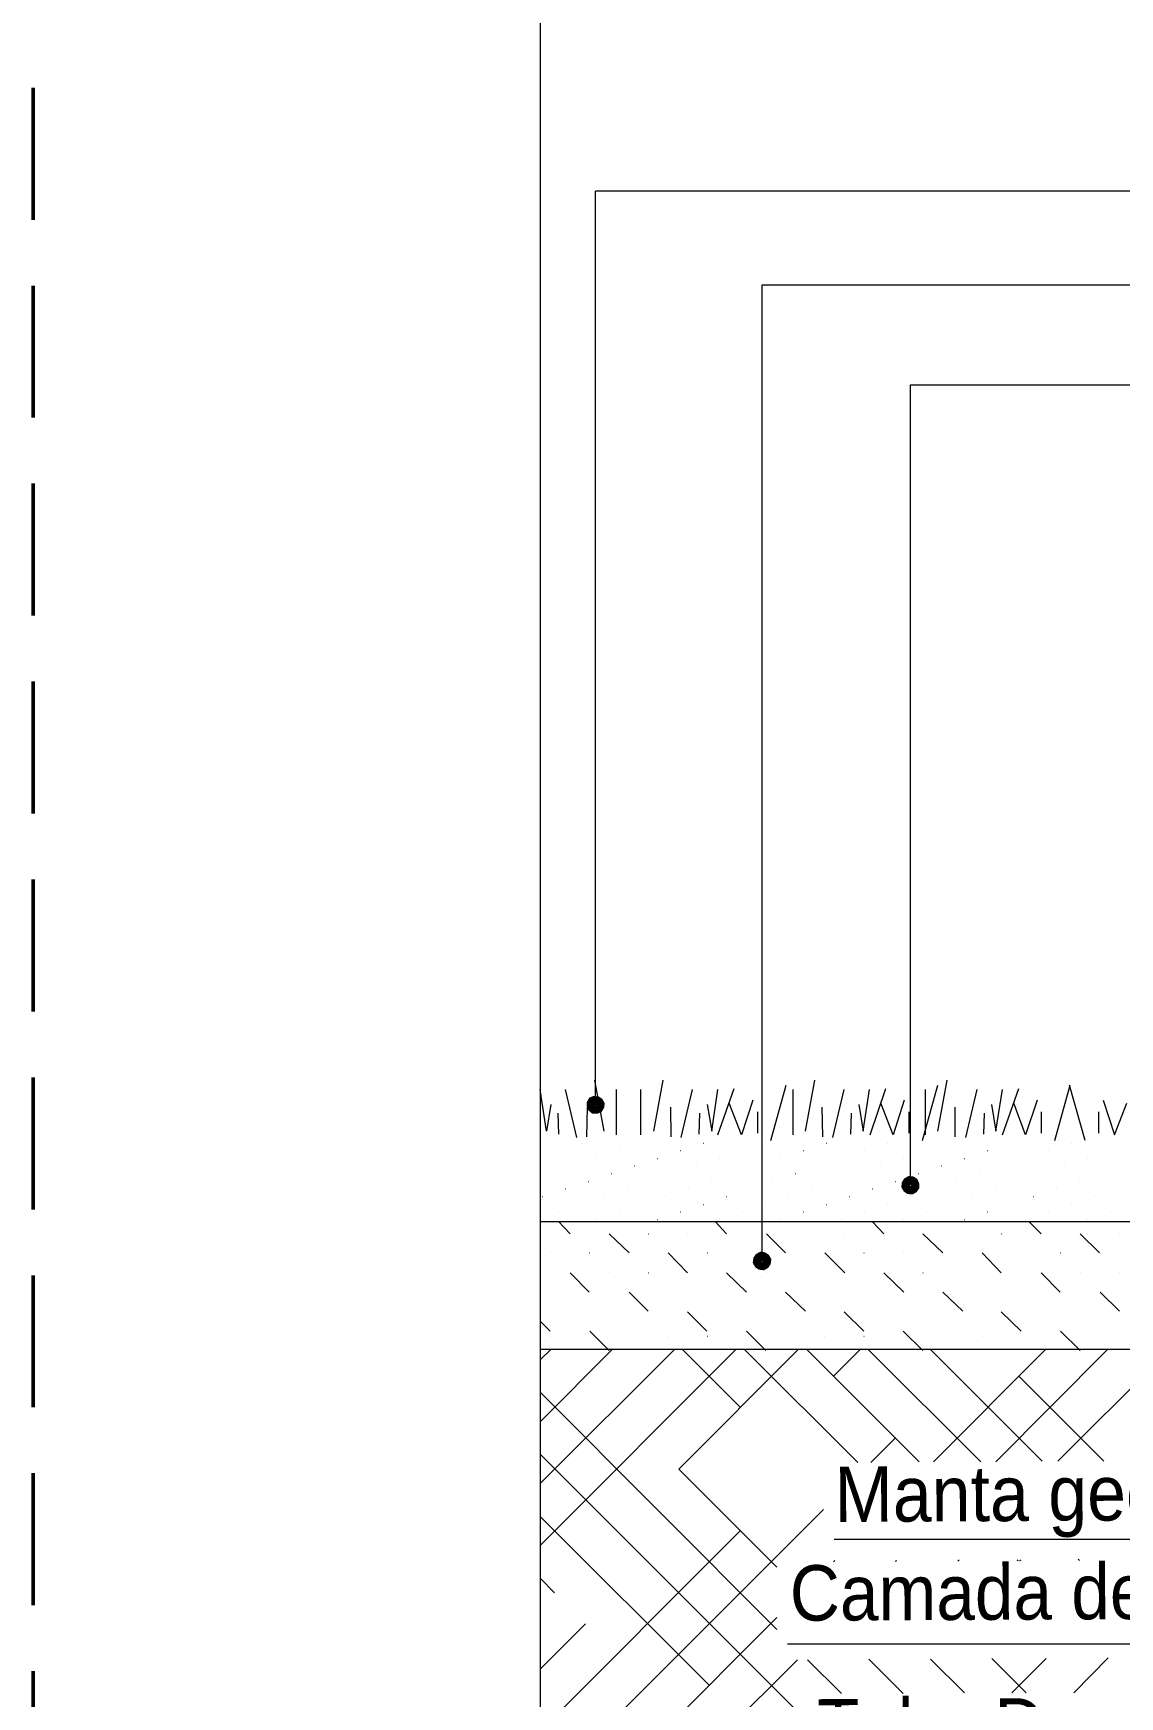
# Paper-space layout 'F02.1_POR CONST' of a CAD drawing. Extents: x -24.6 to 14.9, y -8.7 to 21.
# Drawn here: x -20.415 to -17.803, y 6.462 to 10.464 of the extents above; entities that cross this region are included whole.
import ezdxf
from ezdxf.xclip import XClip

# ---------------------------------------------------------------- set-up
doc = ezdxf.new("R2010")
doc.units = 0
doc.header["$MEASUREMENT"] = 0
doc.header["$XCLIPFRAME"] = 2
doc.linetypes.add('DASHED2', pattern=[9.525, 6.35, -3.175])
for name, color, linetype in [('.a construir', 1, 'Continuous'), ('Anotação - Geral', 7, 'Continuous'), ('para ar_90_muro', 7, 'Continuous')]:
    doc.layers.add(name, color=color, linetype=linetype)
doc.styles.add('style0', font='arial.ttf', dxfattribs={"height": 0.006871})

# ---------------------------------------------------------------- blocks, each defined once
blk = doc.blocks.new('Viewport35')
at = {"layer": 'para ar_90_muro', "linetype": 'Continuous', "lineweight": 0}
for points in [[(8.097206, 5.859823), (8.097037, 5.859844), (8.096889, 5.859781), (8.096804, 5.859633), (8.097079, 5.859548), (8.0971, 5.859569), (8.097122, 5.859548)], [(8.096804, 5.859633), (8.096804, 5.859485), (8.097079, 5.859527), (8.097079, 5.859548)], [(8.096804, 5.859485), (8.096868, 5.859336), (8.096995, 5.859231), (8.097164, 5.859231), (8.0971, 5.859506), (8.097079, 5.859527)], [(8.097122, 5.859506), (8.0971, 5.859506), (8.097164, 5.859231), (8.097312, 5.859294), (8.097397, 5.859442), (8.097418, 5.85959), (8.097333, 5.859739), (8.097206, 5.859823), (8.097122, 5.859548)], [(8.107768, 5.857114), (8.10762, 5.857029), (8.107536, 5.856902), (8.107514, 5.856733), (8.107811, 5.856796), (8.107811, 5.856818), (8.107832, 5.856818)], [(8.107514, 5.856733), (8.107599, 5.856585), (8.107726, 5.8565), (8.107811, 5.856775), (8.107811, 5.856796)], [(8.107726, 5.8565), (8.107895, 5.856479), (8.108044, 5.856564), (8.108128, 5.856691), (8.108128, 5.85686), (8.107853, 5.856796), (8.107853, 5.856775), (8.107811, 5.856775)], [(8.108128, 5.85686), (8.108065, 5.857008), (8.107938, 5.857093), (8.107768, 5.857114), (8.107832, 5.856818), (8.107853, 5.856818), (8.107853, 5.856796)], [(8.10271, 5.854531), (8.102561, 5.854447), (8.102477, 5.85432), (8.102456, 5.85415), (8.102752, 5.854214), (8.102752, 5.854235), (8.102773, 5.854235)], [(8.103091, 5.854277), (8.103006, 5.854426), (8.102879, 5.85451), (8.10271, 5.854531), (8.102773, 5.854235), (8.102794, 5.854235), (8.102794, 5.854214)], [(8.102456, 5.85415), (8.10254, 5.854002), (8.102667, 5.853918), (8.102837, 5.853896), (8.102773, 5.854193), (8.102752, 5.854193), (8.102752, 5.854214)], [(8.102837, 5.853896), (8.102985, 5.853981), (8.103069, 5.854108), (8.103091, 5.854277), (8.102794, 5.854214), (8.102794, 5.854193), (8.102773, 5.854193)]]:
    blk.add_hatch(color=0, dxfattribs=at).paths.add_polyline_path(points)
at = {"layer": 'para ar_90_muro', "color": 0, "linetype": 'Continuous', "lineweight": 0}
for p, q in [((8.0971, 5.859527), (8.0971, 5.890681)), ((8.152939, 5.890681), (8.0971, 5.890681)), ((8.102773, 5.854214), (8.102773, 5.887484)), ((8.102773, 5.887484), (8.152939, 5.887484)), ((8.107832, 5.884076), (8.152939, 5.884076)), ((8.107832, 5.856796), (8.107832, 5.884076)), ((8.097397, 5.858638), (8.097079, 5.860374)), ((8.09909, 5.858638), (8.099408, 5.860374)), ((8.10127, 5.858511), (8.101821, 5.860098)), ((8.103069, 5.85832), (8.103599, 5.860204)), ((8.104255, 5.858638), (8.104572, 5.860374)), ((8.106456, 5.858511), (8.106985, 5.860098)), ((8.108234, 5.85832), (8.108763, 5.860204)), ((8.108763, 5.858638), (8.109081, 5.860374)), ((8.110965, 5.858511), (8.111515, 5.860098)), ((8.112743, 5.85832), (8.113272, 5.860204)), ((8.11378, 5.85832), (8.113251, 5.860204)), ((8.096465, 5.858426), (8.096084, 5.860056)), ((8.09782, 5.858511), (8.09782, 5.860056)), ((8.098646, 5.858511), (8.098646, 5.860056)), ((8.100021, 5.858426), (8.100402, 5.860056)), ((8.103831, 5.858511), (8.103831, 5.860056)), ((8.105186, 5.858426), (8.105567, 5.860056)), ((8.10834, 5.858511), (8.10834, 5.860056)), ((8.109716, 5.858426), (8.110097, 5.860056)), ((8.095852, 5.858532), (8.09583, 5.859252)), ((8.096804, 5.858447), (8.096825, 5.859463)), ((8.099683, 5.858447), (8.099662, 5.859463)), ((8.100635, 5.858532), (8.100656, 5.859252)), ((8.102625, 5.858574), (8.102625, 5.859294)), ((8.104847, 5.858447), (8.104826, 5.859463)), ((8.1058, 5.858532), (8.105821, 5.859252)), ((8.10779, 5.858574), (8.10779, 5.859294)), ((8.109356, 5.858447), (8.109356, 5.859463)), ((8.11033, 5.858532), (8.110351, 5.859252)), ((8.112298, 5.858574), (8.112298, 5.859294)), ((8.114246, 5.858574), (8.114246, 5.859294)), ((8.09583, 5.857982), (8.095833, 5.857982)), ((8.096614, 5.858236), (8.096616, 5.858236)), ((8.097926, 5.857982), (8.097928, 5.857982)), ((8.098709, 5.858236), (8.098712, 5.858236)), ((8.1, 5.857982), (8.100003, 5.857982)), ((8.100783, 5.858236), (8.100786, 5.858236)), ((8.102096, 5.857982), (8.102098, 5.857982)), ((8.102879, 5.858236), (8.102881, 5.858236)), ((8.104191, 5.857982), (8.104194, 5.857982)), ((8.104974, 5.858236), (8.104977, 5.858236)), ((8.106266, 5.857982), (8.106268, 5.857982)), ((8.107049, 5.858236), (8.107051, 5.858236)), ((8.108361, 5.857982), (8.108364, 5.857982)), ((8.109144, 5.858236), (8.109147, 5.858236)), ((8.110457, 5.857982), (8.110459, 5.857982)), ((8.11124, 5.858236), (8.111242, 5.858236)), ((8.112531, 5.857982), (8.112534, 5.857982)), ((8.113314, 5.858236), (8.113317, 5.858236)), ((8.114627, 5.857982), (8.114629, 5.857982)), ((8.09636, 5.857453), (8.096362, 5.857453)), ((8.097143, 5.857707), (8.097145, 5.857707)), ((8.098434, 5.857453), (8.098436, 5.857453)), ((8.099217, 5.857707), (8.09922, 5.857707)), ((8.100529, 5.857453), (8.100532, 5.857453)), ((8.101313, 5.857707), (8.101315, 5.857707)), ((8.102625, 5.857453), (8.102627, 5.857453)), ((8.103408, 5.857707), (8.103411, 5.857707)), ((8.104699, 5.857453), (8.104702, 5.857453)), ((8.105482, 5.857707), (8.105485, 5.857707)), ((8.106795, 5.857453), (8.106797, 5.857453)), ((8.107578, 5.857707), (8.10758, 5.857707)), ((8.10889, 5.857453), (8.108893, 5.857453)), ((8.109673, 5.857707), (8.109676, 5.857707)), ((8.110965, 5.857453), (8.110967, 5.857453)), ((8.111748, 5.857707), (8.11175, 5.857707)), ((8.11306, 5.857453), (8.113063, 5.857453)), ((8.113843, 5.857707), (8.113846, 5.857707)), ((8.095576, 5.857199), (8.095579, 5.857199)), ((8.096084, 5.856669), (8.096087, 5.856669)), ((8.096868, 5.856923), (8.09687, 5.856923)), ((8.097651, 5.857199), (8.097653, 5.857199)), ((8.09818, 5.856669), (8.098182, 5.856669)), ((8.098963, 5.856923), (8.098966, 5.856923)), ((8.099746, 5.857199), (8.099749, 5.857199)), ((8.100275, 5.856669), (8.100278, 5.856669)), ((8.101059, 5.856923), (8.101061, 5.856923)), ((8.101842, 5.857199), (8.101844, 5.857199)), ((8.10235, 5.856669), (8.102352, 5.856669)), ((8.103133, 5.856923), (8.103135, 5.856923)), ((8.103916, 5.857199), (8.103919, 5.857199)), ((8.104445, 5.856669), (8.104448, 5.856669)), ((8.105228, 5.856923), (8.105231, 5.856923)), ((8.106012, 5.857199), (8.106014, 5.857199)), ((8.106541, 5.856669), (8.106543, 5.856669)), ((8.107324, 5.856923), (8.107326, 5.856923)), ((8.108107, 5.857199), (8.10811, 5.857199)), ((8.108615, 5.856669), (8.108618, 5.856669)), ((8.109398, 5.856923), (8.109401, 5.856923)), ((8.110181, 5.857199), (8.110184, 5.857199)), ((8.110711, 5.856669), (8.110713, 5.856669)), ((8.111494, 5.856923), (8.111496, 5.856923)), ((8.112277, 5.857199), (8.11228, 5.857199)), ((8.112806, 5.856669), (8.112809, 5.856669)), ((8.113589, 5.856923), (8.113592, 5.856923)), ((8.114373, 5.857199), (8.114375, 5.857199)), ((8.114881, 5.856669), (8.114883, 5.856669)), ((8.095301, 5.856415), (8.095304, 5.856415)), ((8.096614, 5.85614), (8.096616, 5.85614)), ((8.097397, 5.856415), (8.097399, 5.856415)), ((8.098709, 5.85614), (8.098712, 5.85614)), ((8.099492, 5.856415), (8.099495, 5.856415)), ((8.100783, 5.85614), (8.100786, 5.85614)), ((8.101567, 5.856415), (8.101569, 5.856415)), ((8.102879, 5.85614), (8.102881, 5.85614)), ((8.103662, 5.856415), (8.103665, 5.856415)), ((8.104974, 5.85614), (8.104977, 5.85614)), ((8.105758, 5.856415), (8.10576, 5.856415)), ((8.107049, 5.85614), (8.107051, 5.85614)), ((8.107832, 5.856415), (8.107834, 5.856415)), ((8.109144, 5.85614), (8.109147, 5.85614)), ((8.109927, 5.856415), (8.10993, 5.856415)), ((8.11124, 5.85614), (8.111242, 5.85614)), ((8.112023, 5.856415), (8.112026, 5.856415)), ((8.113314, 5.85614), (8.113317, 5.85614)), ((8.114097, 5.856415), (8.1141, 5.856415)), ((8.115537, 5.855547), (8.095217, 5.855547)), ((8.09583, 5.855886), (8.095833, 5.855886)), ((8.096233, 5.855145), (8.095852, 5.855547)), ((8.097143, 5.855632), (8.097145, 5.855632)), ((8.097926, 5.855886), (8.097928, 5.855886)), ((8.099217, 5.855632), (8.09922, 5.855632)), ((8.1, 5.855886), (8.100003, 5.855886)), ((8.101567, 5.855145), (8.101186, 5.855547)), ((8.101313, 5.855632), (8.101315, 5.855632)), ((8.102096, 5.855886), (8.102098, 5.855886)), ((8.103408, 5.855632), (8.103411, 5.855632)), ((8.104191, 5.855886), (8.104194, 5.855886)), ((8.105482, 5.855632), (8.105485, 5.855632)), ((8.106266, 5.855886), (8.106268, 5.855886)), ((8.106922, 5.855145), (8.106541, 5.855547)), ((8.107578, 5.855632), (8.10758, 5.855632)), ((8.108361, 5.855886), (8.108364, 5.855886)), ((8.109673, 5.855632), (8.109676, 5.855632)), ((8.110457, 5.855886), (8.110459, 5.855886)), ((8.111748, 5.855632), (8.11175, 5.855632)), ((8.112277, 5.855145), (8.111875, 5.855547)), ((8.112531, 5.855886), (8.112534, 5.855886)), ((8.113843, 5.855632), (8.113846, 5.855632)), ((8.114627, 5.855886), (8.114629, 5.855886)), ((8.098243, 5.854489), (8.097566, 5.855145)), ((8.0989, 5.855145), (8.098902, 5.855145)), ((8.100233, 5.855145), (8.100236, 5.855145)), ((8.103577, 5.854489), (8.102921, 5.855145)), ((8.104255, 5.855145), (8.104257, 5.855145)), ((8.105588, 5.855145), (8.105591, 5.855145)), ((8.108933, 5.854489), (8.108255, 5.855145)), ((8.109589, 5.855145), (8.109591, 5.855145)), ((8.110922, 5.855145), (8.110925, 5.855145)), ((8.114267, 5.854489), (8.113611, 5.855145)), ((8.114944, 5.855145), (8.114947, 5.855145)), ((8.095555, 5.854489), (8.095558, 5.854489)), ((8.096889, 5.854489), (8.096891, 5.854489)), ((8.100233, 5.853812), (8.099577, 5.854489)), ((8.10091, 5.854489), (8.100913, 5.854489)), ((8.102244, 5.854489), (8.102246, 5.854489)), ((8.105588, 5.853812), (8.104911, 5.854489)), ((8.106244, 5.854489), (8.106247, 5.854489)), ((8.107599, 5.854489), (8.107602, 5.854489)), ((8.110922, 5.853812), (8.110266, 5.854489)), ((8.1116, 5.854489), (8.111602, 5.854489)), ((8.112933, 5.854489), (8.112936, 5.854489)), ((8.096889, 5.853156), (8.096233, 5.853812)), ((8.097566, 5.853812), (8.097569, 5.853812)), ((8.0989, 5.853812), (8.098902, 5.853812)), ((8.102244, 5.853156), (8.101567, 5.853812)), ((8.102921, 5.853812), (8.102924, 5.853812)), ((8.104255, 5.853812), (8.104257, 5.853812)), ((8.107599, 5.853156), (8.106922, 5.853812)), ((8.108255, 5.853812), (8.108258, 5.853812)), ((8.109589, 5.853812), (8.109591, 5.853812)), ((8.112933, 5.853156), (8.112277, 5.853812)), ((8.113611, 5.853812), (8.113613, 5.853812)), ((8.114944, 5.853812), (8.114947, 5.853812)), ((8.0989, 5.8525), (8.098244, 5.853156)), ((8.104255, 5.8525), (8.103578, 5.853156)), ((8.10961, 5.8525), (8.108933, 5.853156)), ((8.114944, 5.8525), (8.114288, 5.853156)), ((8.095556, 5.851823), (8.095216, 5.852163)), ((8.10089, 5.851823), (8.100234, 5.852479)), ((8.106245, 5.851823), (8.105568, 5.852479)), ((8.1116, 5.851823), (8.110923, 5.852479)), ((8.095555, 5.851648), (8.095558, 5.851648)), ((8.097567, 5.851167), (8.096911, 5.851823)), ((8.099577, 5.851648), (8.099579, 5.851648)), ((8.10091, 5.851648), (8.100913, 5.851648)), ((8.102901, 5.851167), (8.102245, 5.851823)), ((8.104911, 5.851648), (8.104913, 5.851648)), ((8.106244, 5.851648), (8.106247, 5.851648)), ((8.108256, 5.851167), (8.107579, 5.851823)), ((8.110266, 5.851648), (8.110269, 5.851648)), ((8.1116, 5.851648), (8.111602, 5.851648)), ((8.113611, 5.851167), (8.112934, 5.851823)), ((8.095217, 5.850843), (8.095576, 5.851203)), ((8.095217, 5.84873), (8.097672, 5.851203)), ((8.095217, 5.846631), (8.099789, 5.851203)), ((8.095217, 5.844516), (8.101884, 5.851203)), ((8.187525, 5.851203), (8.095217, 5.851203)), ((8.099937, 5.847118), (8.104001, 5.851203)), ((8.100064, 5.851203), (8.102032, 5.849234)), ((8.10218, 5.851203), (8.106033, 5.847351)), ((8.104297, 5.851203), (8.108128, 5.847372)), ((8.105207, 5.850293), (8.106117, 5.851203)), ((8.106393, 5.851203), (8.110224, 5.847372)), ((8.108509, 5.851203), (8.112319, 5.847393)), ((8.108615, 5.847372), (8.112425, 5.851203)), ((8.110732, 5.847372), (8.114542, 5.851203)), ((8.112849, 5.847393), (8.116659, 5.851203)), ((8.111515, 5.850293), (8.114415, 5.847393)), ((8.095217, 5.849741), (8.103281, 5.841657)), ((8.106477, 5.847351), (8.107303, 5.848176)), ((8.095217, 5.847626), (8.104149, 5.838693)), ((8.099937, 5.847118), (8.103281, 5.843773)), ((8.095217, 5.836089), (8.104869, 5.845742)), ((8.095217, 5.845509), (8.100974, 5.839751)), ((8.095217, 5.838187), (8.102032, 5.845022)), ((8.176116, 5.844726), (8.105228, 5.844726)), ((8.105207, 5.843964), (8.10525, 5.844006)), ((8.107324, 5.843985), (8.107366, 5.844006)), ((8.109441, 5.843985), (8.109483, 5.844027)), ((8.111452, 5.844027), (8.111494, 5.844006)), ((8.111557, 5.844006), (8.1116, 5.844027)), ((8.113547, 5.844048), (8.113589, 5.844006)), ((8.095217, 5.843402), (8.095703, 5.842905)), ((8.095703, 5.834481), (8.103281, 5.842059)), ((8.095217, 5.840302), (8.096762, 5.841847)), ((8.170634, 5.841149), (8.103641, 5.841149)), ((8.100974, 5.837635), (8.10398, 5.840619)), ((8.104318, 5.840619), (8.105482, 5.839476)), ((8.106414, 5.84064), (8.107578, 5.839476)), ((8.108509, 5.84064), (8.109673, 5.839497)), ((8.110605, 5.840662), (8.111769, 5.839497)), ((8.111282, 5.839497), (8.112446, 5.840662)), ((8.113399, 5.839497), (8.114563, 5.840683))]:
    blk.add_line(p, q, dxfattribs=at)
for points in [[(8.095576, 5.859548), (8.095428, 5.858638), (8.095217, 5.860056)], [(8.10091, 5.859548), (8.101059, 5.858638), (8.10127, 5.860056)], [(8.102456, 5.859696), (8.102075, 5.858511), (8.101651, 5.85959)], [(8.106075, 5.859548), (8.106223, 5.858638), (8.106435, 5.860056)], [(8.10762, 5.859696), (8.107239, 5.858511), (8.106816, 5.85959)], [(8.110584, 5.859548), (8.110732, 5.858638), (8.110965, 5.860056)], [(8.11215, 5.859696), (8.111748, 5.858511), (8.111346, 5.85959)], [(8.114394, 5.859696), (8.114775, 5.858511), (8.115198, 5.85959)]]:
    blk.add_lwpolyline(points, dxfattribs=at)
at = {"layer": 'para ar_90_muro', "color": 0, "linetype": 'Continuous', "lineweight": 0, "char_height": 0.00188977, "attachment_point": 7, "style": 'style0'}
for s, insert, rotation in [('\\W0.902;Manta geotêxtil', (8.105251, 5.844747), 0.2962), ('\\W0.895;Camada de Brita 3/5 na espessura de 0.10m com altura de 1m', (8.103727, 5.841381), 0.2852), ('\\W0.895;Tubo Dreno PVC flexível Ø160 com manta geotêxtil acoplada', (8.104659, 5.836818), 0.2907)]:
    blk.add_mtext(s, dxfattribs=dict(at, insert=insert, rotation=rotation))

psp = doc.layouts.new('F02.1_POR CONST')

# ---------------------------------------------------------------- linework, layer by layer
at = {"layer": '.a construir', "color": 30, "linetype": 'DASHED2', "lineweight": 50, "ltscale": 0.05}
psp.add_line((-20.4148, 3.8244), (-20.4148, 17.8487), dxfattribs=at)

# ---------------------------------------------------------------- block references
at = {"layer": 'Anotação - Geral', "color": 7, "linetype": 'Continuous', "lineweight": 0}
ref = psp.add_blockref('Viewport35', (-590.6231, -405.7284), dxfattribs=dict(at, xscale=70.5882352941385, yscale=70.5882352941385, zscale=70.5882352941385))
XClip(ref).set_block_clipping_path([(8.0952170354, 5.8020231471), (8.2715440354, 6.0006751705)])

doc.saveas('drawing.dxf')
